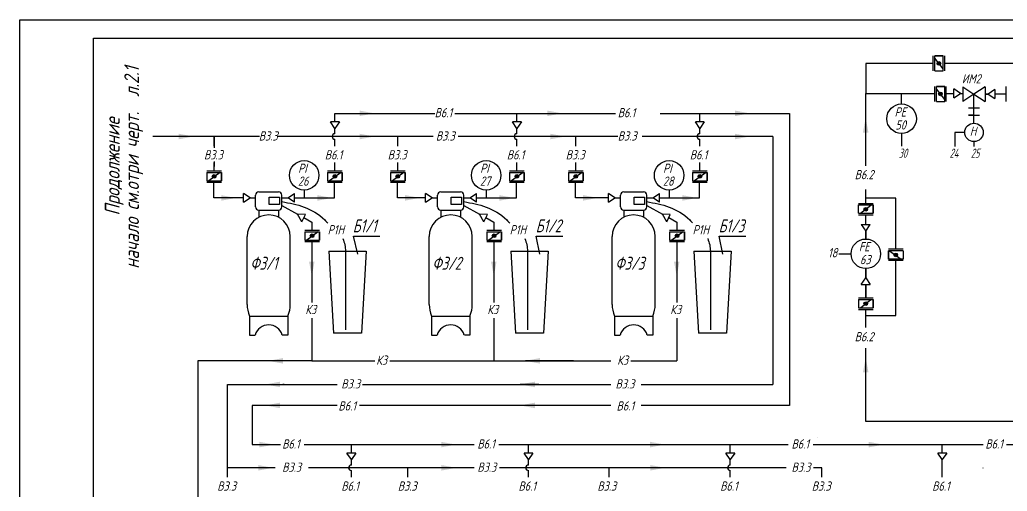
# Model space of a CAD drawing. Header units: millimetres. Extents: x 10 to 738, y -2285 to -236.
# Drawn here: x 9.9 to 277.6, y -364.1 to -236.4 of the extents above; entities that cross this region are included whole.
import ezdxf

# ---------------------------------------------------------------- set-up
doc = ezdxf.new("R2010")
doc.units = ezdxf.units.MM
for name, color, linetype, lineweight in [('MAIN', 7, 'Continuous', 50), ('Тонкая', 7, 'Continuous', 30), ('тонкие', 7, 'Continuous', 20)]:
    doc.layers.add(name, color=color, linetype=linetype, lineweight=lineweight)
doc.styles.get("Standard").update_dxf_attribs({"font": 'GOST_A.TTF', "oblique": 15})

msp = doc.modelspace()

# ---------------------------------------------------------------- hatches: boundary and pattern name
at = {"lineweight": -3}
h = msp.add_hatch(color=7, dxfattribs=at)
edge = h.paths.add_edge_path()
edge.add_arc((259.06, -248.19), 0.5, 0, 360)
h = msp.add_hatch(color=7, dxfattribs=at)
edge = h.paths.add_edge_path()
edge.add_arc((259.47, -256.48), 0.5, 0, 360)
h = msp.add_hatch(color=7, dxfattribs=at)
edge = h.paths.add_edge_path()
edge.add_arc((62.59, -278.83), 0.5, 0, 360)
h = msp.add_hatch(color=7, dxfattribs=at)
edge = h.paths.add_edge_path()
edge.add_arc((95.34, -278.83), 0.5, 0, 360)
h = msp.add_hatch(color=7, dxfattribs=at)
edge = h.paths.add_edge_path()
edge.add_arc((112.38, -278.83), 0.5, 0, 360)
h = msp.add_hatch(color=7, dxfattribs=at)
edge = h.paths.add_edge_path()
edge.add_arc((144.67, -278.83), 0.5, 0, 360)
h = msp.add_hatch(color=7, dxfattribs=at)
edge = h.paths.add_edge_path()
edge.add_arc((160.63, -278.83), 0.5, 0, 360)
h = msp.add_hatch(color=7, dxfattribs=at)
edge = h.paths.add_edge_path()
edge.add_arc((194.26, -278.83), 0.5, 0, 360)
h = msp.add_hatch(color=7, dxfattribs=at)
edge = h.paths.add_edge_path()
edge.add_arc((239.21, -287.7), 0.5, 0, 360)
h = msp.add_hatch(color=7, dxfattribs=at)
edge = h.paths.add_edge_path()
edge.add_arc((89.16, -294.91), 0.5, 0, 360)
h = msp.add_hatch(color=7, dxfattribs=at)
edge = h.paths.add_edge_path()
edge.add_arc((138.49, -294.91), 0.5, 0, 360)
h = msp.add_hatch(color=7, dxfattribs=at)
edge = h.paths.add_edge_path()
edge.add_arc((188.07, -294.91), 0.5, 0, 360)
h = msp.add_hatch(color=7, dxfattribs=at)
edge = h.paths.add_edge_path()
edge.add_arc((247.36, -300.08), 0.5, 0, 360)
h = msp.add_hatch(color=7, dxfattribs=at)
edge = h.paths.add_edge_path()
edge.add_arc((239.21, -313.29), 0.5, 0, 360)
at = {"layer": 'тонкие', "linetype": 'Continuous', "lineweight": 30}
for points in [[(102.01, -260.98), (102.01, -262.48), (106.01, -261.73)], [(102.01, -260.98), (102.01, -262.48), (106.01, -261.73)], [(152.92, -260.98), (152.92, -262.48), (156.92, -261.73)], [(152.92, -260.98), (152.92, -262.48), (156.92, -261.73)], [(203.81, -260.98), (203.81, -262.48), (207.81, -261.73)], [(203.81, -260.98), (203.81, -262.48), (207.81, -261.73)], [(238.45, -266.92), (239.95, -266.92), (239.2, -262.92)], [(53.02, -267.26), (53.02, -268.76), (57.02, -268.01)], [(53.02, -267.26), (53.02, -268.76), (57.02, -268.01)], [(102.02, -267.26), (102.02, -268.76), (106.02, -268.01)], [(102.02, -267.26), (102.02, -268.76), (106.02, -268.01)], [(153.74, -267.26), (153.74, -268.76), (157.74, -268.01)], [(153.74, -267.26), (153.74, -268.76), (157.74, -268.01)], [(203.77, -267.26), (203.77, -268.76), (207.77, -268.01)], [(203.77, -267.26), (203.77, -268.76), (207.77, -268.01)], [(64.53, -283.9), (64.53, -285.4), (68.53, -284.65)], [(64.53, -283.9), (64.53, -285.4), (68.53, -284.65)], [(90.6, -283.9), (90.6, -285.4), (94.6, -284.65)], [(90.6, -283.9), (90.6, -285.4), (94.6, -284.65)], [(114.37, -283.88), (114.37, -285.38), (118.37, -284.63)], [(114.37, -283.88), (114.37, -285.38), (118.37, -284.63)], [(139.93, -283.9), (139.93, -285.4), (143.93, -284.65)], [(139.93, -283.9), (139.93, -285.4), (143.93, -284.65)], [(162.62, -283.88), (162.62, -285.38), (166.62, -284.63)], [(162.62, -283.88), (162.62, -285.38), (166.62, -284.63)], [(189.51, -283.9), (189.51, -285.4), (193.51, -284.65)], [(189.51, -283.9), (189.51, -285.4), (193.51, -284.65)], [(88.33, -301.89), (89.83, -301.89), (89.08, -305.89)], [(137.66, -301.89), (139.16, -301.89), (138.41, -305.89)], [(187.24, -301.89), (188.74, -301.89), (187.99, -305.89)], [(81.25, -328.03), (81.25, -329.53), (77.25, -328.78)], [(81.25, -328.03), (81.25, -329.53), (77.25, -328.78)], [(150.9, -328.03), (150.9, -329.53), (146.9, -328.78)], [(150.9, -328.03), (150.9, -329.53), (146.9, -328.78)], [(238.46, -331.93), (239.96, -331.93), (239.21, -327.93)], [(80.5, -334.42), (80.5, -335.92), (76.5, -335.17)], [(80.5, -334.42), (80.5, -335.92), (76.5, -335.17)], [(149.53, -334.42), (149.53, -335.92), (145.53, -335.17)], [(149.53, -334.42), (149.53, -335.92), (145.53, -335.17)], [(80.5, -340.11), (80.5, -341.61), (76.5, -340.86)], [(80.5, -340.11), (80.5, -341.61), (76.5, -340.86)], [(149.53, -340.11), (149.53, -341.61), (145.53, -340.86)], [(149.53, -340.11), (149.53, -341.61), (145.53, -340.86)], [(74.89, -350.72), (74.89, -352.22), (78.89, -351.47)], [(74.89, -350.72), (74.89, -352.22), (78.89, -351.47)], [(124.14, -350.72), (124.14, -352.22), (128.14, -351.47)], [(124.14, -350.72), (124.14, -352.22), (128.14, -351.47)], [(180.78, -350.72), (180.78, -352.22), (184.78, -351.47)], [(180.78, -350.72), (180.78, -352.22), (184.78, -351.47)], [(240.05, -350.73), (240.05, -352.23), (244.05, -351.48)], [(74.54, -357.01), (74.54, -358.51), (78.54, -357.76)], [(74.54, -357.01), (74.54, -358.51), (78.54, -357.76)], [(124.22, -357.01), (124.22, -358.51), (128.22, -357.76)], [(124.22, -357.01), (124.22, -358.51), (128.22, -357.76)], [(180.82, -357.01), (180.82, -358.51), (184.82, -357.76)], [(180.82, -357.01), (180.82, -358.51), (184.82, -357.76)]]:
    msp.add_hatch(color=7, dxfattribs=at).paths.add_polyline_path(points)

# ---------------------------------------------------------------- linework, layer by layer
at = {"color": 7}
for p, q in [((9.92, -549.61), (9.92, -236.38)), ((9.92, -236.38), (667.81, -236.38)), ((239.21, -248.21), (239.21, -256.33)), ((257.51, -248.21), (239.21, -248.21)), ((270.46, -248.21), (260.62, -248.21)), ((282.62, -248.21), (270.21, -248.21)), ((239.21, -256.33), (250.46, -256.33)), ((239.21, -275.94), (239.21, -256.33)), ((244.14, -256.33), (257.92, -256.33)), ((261.04, -256.33), (263.08, -256.33)), ((264.88, -256.33), (265.55, -256.33)), ((271.55, -256.5), (272.43, -256.5)), ((272.43, -256.5), (271.55, -256.5)), ((277.26, -256.5), (274.22, -256.5)), ((95.34, -263.29), (95.34, -261.74)), ((95.34, -261.74), (122.02, -261.74)), ((122.02, -261.74), (122.4, -261.74)), ((127.84, -261.74), (171.36, -261.74)), ((144.67, -263.29), (144.67, -261.74)), ((183.51, -261.74), (216.71, -261.74)), ((194.26, -263.29), (194.26, -261.74)), ((211, -261.74), (218.59, -261.74)), ((218.59, -261.74), (218.59, -340.87)), ((95.34, -264.01), (95.34, -263.29)), ((144.67, -264.01), (144.67, -263.29)), ((194.26, -264.01), (194.26, -263.29)), ((248.93, -263.19), (248.93, -263.19)), ((95.34, -267.26), (95.34, -265.81)), ((144.67, -267.26), (144.67, -265.81)), ((194.26, -267.26), (194.26, -265.81)), ((248.93, -267.19), (248.93, -270.6)), ((263.39, -266.9), (263.39, -270.71)), ((54.75, -268.01), (46, -268.01)), ((62.59, -268.01), (54.75, -268.01)), ((74.93, -268.01), (62.59, -268.01)), ((62.59, -270.59), (62.59, -268.01)), ((122, -268.01), (79.95, -268.01)), ((95.34, -270.59), (95.34, -268.76)), ((112.38, -270.59), (112.38, -268.01)), ((172.01, -268.01), (128.75, -268.01)), ((144.67, -270.59), (144.67, -268.76)), ((160.63, -270.59), (160.63, -268.01)), ((214.02, -268.01), (178.62, -268.01)), ((194.26, -270.59), (194.26, -268.76)), ((214.02, -268.01), (214.02, -335.18)), ((268.55, -269.4), (268.55, -270.71)), ((62.59, -277.27), (62.59, -275.04)), ((95.34, -277.27), (95.34, -275.04)), ((112.38, -277.27), (112.38, -275.04)), ((144.67, -277.27), (144.67, -275.04)), ((160.63, -277.27), (160.63, -275.04)), ((194.26, -277.27), (194.26, -275.04)), ((62.52, -284.62), (62.52, -280.39)), ((95.27, -284.62), (95.27, -280.39)), ((112.31, -284.62), (112.31, -280.39)), ((144.6, -284.62), (144.6, -280.39)), ((160.56, -284.62), (160.56, -280.39)), ((194.19, -284.62), (194.19, -280.39)), ((74.73, -283), (80.08, -283)), ((124.06, -283), (129.41, -283)), ((173.64, -283), (178.99, -283)), ((239.21, -286.14), (239.21, -282.32)), ((239.21, -286.14), (239.21, -282.36)), ((70.54, -284.62), (62.52, -284.62)), ((72.34, -284.62), (73.85, -284.62)), ((73.85, -287.08), (73.85, -283.88)), ((80.96, -287.08), (80.96, -283.88)), ((80.96, -284.62), (82.55, -284.62)), ((84.35, -284.62), (95.27, -284.62)), ((119.87, -284.62), (112.31, -284.62)), ((121.67, -284.62), (123.18, -284.62)), ((123.18, -287.08), (123.18, -283.88)), ((130.29, -287.08), (130.29, -283.88)), ((130.29, -284.62), (131.89, -284.62)), ((133.69, -284.62), (144.6, -284.62)), ((169.45, -284.62), (160.56, -284.62)), ((171.25, -284.62), (172.76, -284.62)), ((172.76, -287.08), (172.76, -283.88)), ((179.87, -287.08), (179.87, -283.88)), ((179.87, -284.62), (181.47, -284.62)), ((183.27, -284.62), (194.19, -284.62)), ((74.73, -287.95), (80.08, -287.95)), ((74.73, -287.95), (74.73, -289.89)), ((80.08, -287.95), (80.08, -289.9)), ((80.96, -286.68), (85.17, -289.02)), ((124.06, -287.95), (129.41, -287.95)), ((124.06, -287.95), (124.06, -289.89)), ((129.41, -287.95), (129.41, -289.9)), ((130.29, -286.68), (134.51, -289.02)), ((173.64, -287.95), (178.99, -287.95)), ((173.64, -287.95), (173.64, -289.89)), ((178.99, -287.95), (178.99, -289.9)), ((179.87, -286.68), (184.09, -289.02)), ((86.92, -289.99), (89.09, -291.2)), ((89.09, -291.2), (89.09, -293.36)), ((136.25, -289.99), (138.42, -291.2)), ((138.42, -291.2), (138.42, -293.36)), ((185.84, -289.99), (188, -291.2)), ((188, -291.2), (188, -293.36)), ((239.21, -291.81), (239.21, -289.25)), ((239.21, -293.61), (239.21, -295.78)), ((239.21, -295.78), (239.21, -293.61)), ((89.09, -296.47), (89.09, -312.94)), ((101.58, -299.92), (100.34, -295.03)), ((100.34, -295.03), (103.13, -295.03)), ((103.13, -295.03), (107.52, -295.03)), ((138.42, -296.47), (138.42, -312.94)), ((150.92, -299.92), (149.92, -295.03)), ((149.92, -295.03), (152.71, -295.03)), ((152.71, -295.03), (157.1, -295.03)), ((188, -296.47), (188, -312.94)), ((200.5, -299.92), (199.51, -295.03)), ((199.51, -295.03), (202.29, -295.03)), ((202.29, -295.03), (206.69, -295.03)), ((93.69, -299.1), (103.78, -299.1)), ((93.69, -299.1), (94.94, -321.25)), ((98.19, -299.1), (98.19, -320.35)), ((103.78, -299.1), (102.53, -321.25)), ((143.02, -299.1), (153.11, -299.1)), ((143.02, -299.1), (144.27, -321.25)), ((147.52, -299.1), (147.52, -320.35)), ((153.11, -299.1), (151.86, -321.25)), ((192.6, -299.1), (202.7, -299.1)), ((192.6, -299.1), (193.85, -321.25)), ((197.1, -299.1), (197.1, -320.35)), ((202.7, -299.1), (201.45, -321.25)), ((89.09, -305.08), (89.09, -305.25)), ((138.42, -305.08), (138.42, -305.25)), ((188, -305.08), (188, -305.25)), ((239.21, -303.78), (239.21, -306.26)), ((239.21, -306.26), (239.21, -303.78)), ((239.21, -311.74), (239.21, -308.06)), ((239.21, -319.73), (239.21, -314.86)), ((89.09, -317.22), (89.09, -328.78)), ((138.42, -317.22), (138.42, -328.78)), ((188, -317.22), (188, -328.78)), ((102.53, -321.25), (94.94, -321.25)), ((151.86, -321.25), (144.27, -321.25)), ((201.45, -321.25), (193.85, -321.25)), ((239.21, -345.2), (239.21, -325.31)), ((89.09, -328.78), (58.22, -328.78)), ((58.22, -328.78), (58.22, -416.37)), ((82.36, -328.78), (77.31, -328.78)), ((89.09, -328.78), (101.13, -328.78)), ((101.13, -328.78), (106.18, -328.78)), ((110.2, -328.78), (170.15, -328.78)), ((138.42, -328.78), (144.97, -328.78)), ((160, -328.78), (146.96, -328.78)), ((148.72, -328.78), (150.01, -328.78)), ((175.53, -328.78), (188, -328.78)), ((66.19, -357.76), (66.19, -335.18)), ((66.19, -335.18), (95.93, -335.18)), ((81.61, -335.18), (81.23, -335.18)), ((102.85, -335.18), (170.15, -335.18)), ((150.63, -335.18), (145.58, -335.18)), ((178.36, -335.18), (214.02, -335.18)), ((72.89, -340.87), (72.89, -351.48)), ((95.93, -340.87), (72.89, -340.87)), ((81.61, -340.87), (81.23, -340.87)), ((170.15, -340.87), (101.99, -340.87)), ((150.63, -340.87), (145.58, -340.87)), ((218.59, -340.87), (178.36, -340.87)), ((315.28, -345.2), (239.21, -345.2)), ((226.18, -349.62), (226.18, -349.62)), ((72.89, -351.48), (80.58, -351.48)), ((87.02, -351.48), (133.08, -351.48)), ((99.81, -353.03), (99.81, -351.48)), ((99.81, -353.75), (99.81, -353.03)), ((127.44, -351.48), (133.12, -351.48)), ((139.8, -351.48), (218.2, -351.48)), ((147.82, -353.03), (147.82, -351.48)), ((147.82, -353.75), (147.82, -353.03)), ((202.51, -353.03), (202.51, -351.48)), ((202.51, -353.75), (202.51, -353.03)), ((224.99, -351.48), (270.97, -351.48)), ((259.96, -353.03), (259.96, -351.48)), ((259.96, -353.75), (259.96, -353.03)), ((270.97, -351.48), (271.07, -351.48)), ((277.36, -351.48), (287.01, -351.48)), ((99.81, -357), (99.81, -355.55)), ((147.82, -357), (147.82, -355.55)), ((202.51, -357), (202.51, -355.55)), ((259.96, -359.75), (259.96, -355.55)), ((79.11, -357.76), (66.19, -357.76)), ((66.19, -360.34), (66.19, -357.76)), ((133.12, -357.76), (88.14, -357.76)), ((99.81, -360.34), (99.81, -358.5)), ((115.12, -360.34), (115.12, -357.76)), ((217.64, -357.76), (139.97, -357.76)), ((147.82, -360.34), (147.82, -358.5)), ((169.7, -360.34), (169.7, -357.76)), ((202.51, -360.34), (202.51, -358.5)), ((227.32, -357.76), (225.02, -357.76)), ((227.32, -360.34), (227.32, -357.76)), ((259.96, -360.34), (259.96, -358.5)), ((270.97, -357.76), (271.07, -357.76))]:
    msp.add_line(p, q, dxfattribs=at)
at = {"color": 7, "lineweight": 30}
for p, q in [((29.92, -544.61), (29.92, -241.38)), ((29.92, -241.38), (662.58, -241.38)), ((71.56, -313.49), (71.56, -295.06)), ((83.23, -313.49), (83.23, -295.06)), ((120.9, -313.49), (120.9, -295.06)), ((132.57, -313.49), (132.57, -295.06)), ((170.48, -313.49), (170.48, -295.06)), ((182.15, -313.49), (182.15, -295.06)), ((72.18, -316.64), (82.61, -316.64)), ((72.18, -316.64), (72.18, -321.79)), ((82.61, -316.64), (82.61, -321.79)), ((121.52, -316.64), (131.95, -316.64)), ((121.52, -316.64), (121.52, -321.79)), ((131.95, -316.64), (131.95, -321.79)), ((171.1, -316.64), (181.53, -316.64)), ((171.1, -316.64), (171.1, -321.79)), ((181.53, -316.64), (181.53, -321.79)), ((72.18, -321.79), (73.72, -321.79)), ((82.61, -321.79), (81.08, -321.79)), ((121.52, -321.79), (123.05, -321.79)), ((131.95, -321.79), (130.42, -321.79)), ((171.1, -321.79), (172.63, -321.79)), ((181.53, -321.79), (180, -321.79))]:
    msp.add_line(p, q, dxfattribs=at)
at = {"color": 7, "lineweight": -3}
for p, q in [((257.51, -250.19), (257.51, -246.19)), ((257.95, -250.19), (257.95, -246.19)), ((257.95, -246.19), (260.21, -246.19)), ((260.21, -246.19), (257.95, -246.19)), ((257.95, -246.19), (259.25, -246.19)), ((260.21, -250.19), (260.21, -246.19)), ((260.62, -250.19), (260.62, -246.19)), ((260.21, -249.65), (257.95, -246.8)), ((257.95, -250.19), (260.21, -250.19)), ((248.92, -258.42), (248.92, -256.5)), ((257.92, -258.48), (257.92, -254.48)), ((258.37, -258.48), (258.37, -254.48)), ((258.37, -254.48), (260.62, -254.48)), ((260.62, -254.48), (258.37, -254.48)), ((258.37, -254.48), (259.66, -254.48)), ((260.62, -257.94), (258.37, -255.09)), ((260.62, -258.48), (260.62, -254.48)), ((261.04, -258.48), (261.04, -254.48)), ((263.08, -257.53), (263.08, -255.13)), ((264.88, -256.33), (263.08, -255.13)), ((263.08, -257.53), (264.88, -256.33)), ((265.55, -254.56), (265.55, -258.56)), ((265.55, -254.56), (268.55, -256.56)), ((265.55, -254.56), (265.55, -258.56)), ((265.55, -254.56), (268.55, -256.56)), ((268.55, -256.56), (265.55, -258.56)), ((268.55, -256.56), (265.55, -258.56)), ((271.55, -254.56), (268.55, -256.56)), ((271.55, -254.56), (268.55, -256.56)), ((268.55, -256.56), (271.55, -258.56)), ((268.55, -256.56), (271.55, -258.56)), ((271.55, -254.56), (271.55, -258.56)), ((271.55, -254.56), (271.55, -258.56)), ((274.22, -255.3), (272.42, -256.5)), ((272.42, -256.5), (274.22, -257.7)), ((274.22, -255.3), (274.22, -257.7)), ((277.26, -258.48), (277.26, -254.48)), ((258.37, -258.48), (260.62, -258.48)), ((96.54, -264.01), (94.14, -264.01)), ((95.34, -265.81), (94.14, -264.01)), ((96.54, -264.01), (95.34, -265.81)), ((145.87, -264.01), (143.47, -264.01)), ((144.67, -265.81), (143.47, -264.01)), ((145.87, -264.01), (144.67, -265.81)), ((195.46, -264.01), (193.06, -264.01)), ((194.26, -265.81), (193.06, -264.01)), ((195.46, -264.01), (194.26, -265.81)), ((266.05, -266.9), (263.39, -266.9)), ((62.59, -268.01), (62.59, -271.07)), ((62.59, -274.82), (62.59, -276.17)), ((60.59, -277.27), (64.59, -277.27)), ((60.59, -277.72), (64.59, -277.72)), ((60.59, -277.72), (60.59, -279.97)), ((64.28, -277.72), (61.14, -279.97)), ((64.59, -277.72), (64.59, -279.97)), ((64.59, -279.97), (64.59, -277.72)), ((64.59, -277.72), (64.59, -278.76)), ((93.34, -277.27), (97.34, -277.27)), ((93.34, -277.72), (97.34, -277.72)), ((93.34, -277.72), (93.34, -279.97)), ((97.03, -277.72), (93.89, -279.97)), ((97.34, -277.72), (97.34, -279.97)), ((97.34, -279.97), (97.34, -277.72)), ((97.34, -277.72), (97.34, -278.76)), ((110.38, -277.27), (114.38, -277.27)), ((110.38, -277.72), (114.38, -277.72)), ((110.38, -277.72), (110.38, -279.97)), ((114.06, -277.72), (110.92, -279.97)), ((114.38, -277.72), (114.38, -279.97)), ((114.38, -279.97), (114.38, -277.72)), ((114.38, -277.72), (114.38, -278.76)), ((142.67, -277.27), (146.67, -277.27)), ((142.67, -277.72), (146.67, -277.72)), ((142.67, -277.72), (142.67, -279.97)), ((146.36, -277.72), (143.22, -279.97)), ((146.67, -277.72), (146.67, -279.97)), ((146.67, -279.97), (146.67, -277.72)), ((146.67, -277.72), (146.67, -278.76)), ((158.63, -277.27), (162.63, -277.27)), ((158.63, -277.72), (162.63, -277.72)), ((158.63, -277.72), (158.63, -279.97)), ((162.31, -277.72), (159.18, -279.97)), ((162.63, -277.72), (162.63, -279.97)), ((162.63, -279.97), (162.63, -277.72)), ((162.63, -277.72), (162.63, -278.76)), ((192.26, -277.27), (196.26, -277.27)), ((192.26, -277.72), (196.26, -277.72)), ((192.26, -277.72), (192.26, -279.97)), ((195.94, -277.72), (192.8, -279.97)), ((196.26, -277.72), (196.26, -279.97)), ((196.26, -279.97), (196.26, -277.72)), ((196.26, -277.72), (196.26, -278.76)), ((60.59, -279.97), (64.59, -279.97)), ((60.59, -280.39), (64.59, -280.39)), ((93.34, -279.97), (97.34, -279.97)), ((93.34, -280.39), (97.34, -280.39)), ((110.38, -279.97), (114.38, -279.97)), ((110.38, -280.39), (114.38, -280.39)), ((142.67, -279.97), (146.67, -279.97)), ((142.67, -280.39), (146.67, -280.39)), ((158.63, -279.97), (162.63, -279.97)), ((158.63, -280.39), (162.63, -280.39)), ((192.26, -279.97), (196.26, -279.97)), ((192.26, -280.39), (196.26, -280.39)), ((70.54, -285.82), (70.54, -283.42)), ((72.34, -284.62), (70.54, -283.42)), ((82.55, -284.62), (84.35, -283.42)), ((84.35, -285.82), (84.35, -283.42)), ((87, -283.29), (87, -284.62)), ((119.87, -285.82), (119.87, -283.42)), ((121.67, -284.62), (119.87, -283.42)), ((131.89, -284.62), (133.69, -283.42)), ((133.69, -285.82), (133.69, -283.42)), ((136.34, -283.29), (136.34, -284.62)), ((169.45, -285.82), (169.45, -283.42)), ((171.25, -284.62), (169.45, -283.42)), ((181.47, -284.62), (183.27, -283.42)), ((183.27, -285.82), (183.27, -283.42)), ((185.92, -283.29), (185.92, -284.62)), ((70.54, -285.82), (72.34, -284.62)), ((84.35, -285.82), (82.55, -284.62)), ((119.87, -285.82), (121.67, -284.62)), ((133.69, -285.82), (131.89, -284.62)), ((169.45, -285.82), (171.25, -284.62)), ((183.27, -285.82), (181.47, -284.62)), ((237.21, -286.14), (241.21, -286.14)), ((247.37, -284.7), (239.21, -284.7)), ((247.37, -298.53), (247.37, -284.7)), ((86.37, -291.1), (85.17, -289.02)), ((87.33, -289.16), (85.17, -289.02)), ((135.71, -291.1), (134.51, -289.02)), ((136.67, -289.16), (134.51, -289.02)), ((185.29, -291.1), (184.09, -289.02)), ((186.25, -289.16), (184.09, -289.02)), ((237.21, -286.55), (241.21, -286.55)), ((237.21, -288.81), (237.21, -286.55)), ((237.21, -288.81), (241.21, -288.81)), ((237.8, -288.81), (240.6, -286.59)), ((241.21, -288.81), (241.21, -286.55)), ((241.21, -286.55), (241.21, -288.81)), ((241.21, -288.81), (241.21, -287.76)), ((86.37, -291.1), (87.33, -289.16)), ((135.71, -291.1), (136.67, -289.16)), ((185.29, -291.1), (186.25, -289.16)), ((237.21, -289.25), (241.21, -289.25)), ((87.16, -293.36), (91.16, -293.36)), ((87.16, -293.8), (91.16, -293.8)), ((87.16, -293.8), (87.16, -296.06)), ((90.84, -293.8), (87.7, -296.06)), ((91.16, -293.8), (91.16, -296.06)), ((91.16, -296.06), (91.16, -293.8)), ((91.16, -293.8), (91.16, -294.84)), ((136.49, -293.36), (140.49, -293.36)), ((136.49, -293.8), (140.49, -293.8)), ((136.49, -293.8), (136.49, -296.06)), ((140.18, -293.8), (137.04, -296.06)), ((140.49, -293.8), (140.49, -296.06)), ((140.49, -296.06), (140.49, -293.8)), ((140.49, -293.8), (140.49, -294.84)), ((186.07, -293.36), (190.07, -293.36)), ((186.07, -293.8), (190.07, -293.8)), ((186.07, -293.8), (186.07, -296.06)), ((189.76, -293.8), (186.62, -296.06)), ((190.07, -293.8), (190.07, -296.06)), ((190.07, -296.06), (190.07, -293.8)), ((190.07, -293.8), (190.07, -294.84)), ((238.01, -291.81), (240.41, -291.81)), ((238.01, -291.81), (239.21, -293.61)), ((239.21, -293.61), (240.41, -291.81)), ((87.16, -296.06), (91.16, -296.06)), ((87.16, -296.47), (91.16, -296.47)), ((136.49, -296.06), (140.49, -296.06)), ((136.49, -296.47), (140.49, -296.47)), ((186.07, -296.06), (190.07, -296.06)), ((186.07, -296.47), (190.07, -296.47)), ((249.36, -298.53), (245.36, -298.53)), ((249.36, -298.97), (245.36, -298.97)), ((245.36, -298.97), (245.36, -301.23)), ((245.36, -301.23), (245.36, -298.97)), ((245.36, -298.97), (245.36, -300.02)), ((245.68, -298.97), (248.82, -301.23)), ((249.36, -298.97), (249.36, -301.23)), ((231.93, -299.78), (235.28, -299.78)), ((249.36, -301.23), (245.36, -301.23)), ((249.36, -301.64), (245.36, -301.64)), ((247.37, -316.48), (247.37, -301.64)), ((238.01, -308.06), (239.21, -306.26)), ((239.21, -306.26), (240.41, -308.06)), ((238.01, -308.06), (240.41, -308.06)), ((237.21, -311.74), (241.21, -311.74)), ((237.21, -312.19), (241.21, -312.19)), ((237.21, -312.19), (237.21, -314.44)), ((237.76, -314.44), (240.6, -312.19)), ((241.21, -312.19), (241.21, -314.44)), ((241.21, -314.44), (241.21, -312.19)), ((241.21, -312.19), (241.21, -313.48)), ((237.21, -314.44), (241.21, -314.44)), ((237.21, -314.86), (241.21, -314.86)), ((239.21, -316.48), (247.37, -316.48)), ((101.01, -353.75), (98.61, -353.75)), ((99.81, -355.55), (98.61, -353.75)), ((101.01, -353.75), (99.81, -355.55)), ((149.02, -353.75), (146.62, -353.75)), ((147.82, -355.55), (146.62, -353.75)), ((149.02, -353.75), (147.82, -355.55)), ((203.71, -353.75), (201.31, -353.75)), ((202.51, -355.55), (201.31, -353.75)), ((203.71, -353.75), (202.51, -355.55)), ((261.16, -353.75), (258.76, -353.75)), ((259.96, -355.55), (258.76, -353.75)), ((261.16, -353.75), (259.96, -355.55))]:
    msp.add_line(p, q, dxfattribs=at)
at = {"color": 7}
for points in [[(77.54, -284.48), (80.34, -284.48), (80.34, -286.44), (77.54, -286.44)], [(126.87, -284.48), (129.67, -284.48), (129.67, -286.44), (126.87, -286.44)], [(176.45, -284.48), (179.26, -284.48), (179.26, -286.44), (176.45, -286.44)]]:
    msp.add_lwpolyline(points, close=True, dxfattribs=at)
at = {"color": 7, "lineweight": -3}
for centre in [(259.06, -248.19), (259.47, -256.48), (62.59, -278.83), (95.34, -278.83), (112.38, -278.83), (144.67, -278.83), (160.63, -278.83), (194.26, -278.83), (239.21, -287.7), (89.16, -294.91), (138.49, -294.91), (188.07, -294.91), (247.36, -300.08), (239.21, -313.29)]:
    msp.add_circle(centre, 0.5, dxfattribs=at)
at = {"color": 7}
for centre, radius, start, end in [((95.34, -268.01), 0.75, 90, 270), ((144.67, -268.01), 0.75, 90, 270), ((194.26, -268.01), 0.75, 90, 270), ((74.73, -283.88), 0.879, 90, 180), ((80.08, -283.88), 0.879, 0, 90), ((124.06, -283.88), 0.879, 90, 180), ((129.41, -283.88), 0.879, 0, 90), ((173.64, -283.88), 0.879, 90, 180), ((178.99, -283.88), 0.879, 0, 90), ((74.73, -287.08), 0.879, 180, 270), ((80.08, -287.08), 0.879, 270, 0), ((124.06, -287.08), 0.879, 180, 270), ((129.41, -287.08), 0.879, 270, 0), ((173.64, -287.08), 0.879, 180, 270), ((178.99, -287.08), 0.879, 270, 0), ((99.81, -357.75), 0.75, 90, 270), ((147.82, -357.75), 0.75, 90, 270), ((202.51, -357.75), 0.75, 90, 270)]:
    msp.add_arc(centre, radius, start, end, dxfattribs=at)
at = {"color": 7, "lineweight": 30}
for centre, radius, start, end in [((77.4, -295.08), 5.83, 0, 180), ((126.73, -295.08), 5.83, 0, 180), ((176.31, -295.08), 5.83, 0, 180), ((79.56, -313.55), 8, 179.5862, 202.7006), ((75.23, -313.55), 8, 337.2994, 0.4138), ((128.9, -313.55), 8, 179.5862, 202.7006), ((124.57, -313.55), 8, 337.2994, 0.4138), ((178.48, -313.55), 8, 179.5862, 202.7006), ((174.15, -313.55), 8, 337.2994, 0.4138), ((77.4, -322.9), 3.85, 16.7787, 163.2213), ((126.73, -322.9), 3.85, 16.7787, 163.2213), ((176.31, -322.9), 3.85, 16.7787, 163.2213)]:
    msp.add_arc(centre, radius, start, end, dxfattribs=at)
at = {"color": 7}
for points in [[(80.96, -285.64), (85.06, -286.41), (89.48, -287.25), (93.12, -291.15), (93.38, -291.36)], [(130.29, -285.64), (134.4, -286.41), (138.81, -287.25), (142.46, -291.15), (142.71, -291.36)], [(179.88, -285.64), (183.98, -286.41), (188.4, -287.25), (192.04, -291.15), (192.29, -291.36)]]:
    msp.add_open_spline(points, degree=3, knots=[0, 0, 0, 0, 12.324374, 13.263659, 13.263659, 13.263659, 13.263659], dxfattribs=at)
for points in [[(97.47, -295.66), (97.93, -296.77), (98.19, -297.93), (98.19, -299.1)], [(146.8, -295.66), (147.26, -296.77), (147.52, -297.93), (147.52, -299.1)], [(196.39, -295.66), (196.84, -296.77), (197.1, -297.93), (197.1, -299.1)]]:
    msp.add_open_spline(points, degree=3, dxfattribs=at)
at = {"layer": 'MAIN', "color": 7, "linetype": 'Continuous', "lineweight": -3}
for p, q in [((239.21, -291.81), (239.21, -289.25)), ((239.21, -295.78), (239.21, -293.61)), ((239.21, -303.78), (239.21, -306.26)), ((239.21, -308.06), (239.21, -311.74))]:
    msp.add_line(p, q, dxfattribs=at)
at = {"layer": 'тонкие', "color": 7, "linetype": 'Continuous', "lineweight": -3}
for p, q in [((268.55, -264.4), (268.55, -256.56)), ((248.92, -259.19), (248.92, -258.42)), ((267.05, -260.22), (270.05, -260.22)), ((267.05, -262.22), (270.05, -262.22)), ((268.55, -262.22), (267.05, -262.22)), ((87, -282.52), (87, -283.29)), ((136.34, -282.52), (136.34, -283.29)), ((185.92, -282.52), (185.92, -283.29))]:
    msp.add_line(p, q, dxfattribs=at)
for centre, radius in [((248.93, -263.19), 4), ((268.55, -266.9), 2.5), ((87.01, -278.52), 4), ((136.34, -278.52), 4), ((185.92, -278.52), 4), ((239.24, -299.78), 4)]:
    msp.add_circle(centre, radius, dxfattribs=at)

# ---------------------------------------------------------------- texts
at = {"layer": 'MAIN', "color": 7, "linetype": 'Continuous', "lineweight": -3, "oblique": 15}
for s, p in [('В6.1', (122.37, -262.8)), ('В6.1', (172, -262.8)), ('В3.3', (74.71, -269.1)), ('В3.3', (122.71, -269.1)), ('В3.3', (172, -269.1)), ('В3.3', (59.86, -274.21)), ('В6.1', (92.61, -274.21)), ('В3.3', (109.65, -274.21)), ('В6.1', (141.94, -274.21)), ('В3.3', (157.9, -274.21)), ('В6.1', (191.53, -274.21)), ('В6.2', (236.22, -279.58)), ('Р1Н', (93.37, -294.51)), ('Р1Н', (142.7, -294.51)), ('Р1Н', (192.28, -294.51)), ('К3', (87.31, -316.13)), ('К3', (136.64, -316.13)), ('К3', (186.22, -316.13)), ('В6.2', (236.22, -323.5)), ('К3', (106.53, -329.84)), ('К3', (171.85, -329.84)), ('В3.3', (97.06, -336.27)), ('В3.3', (171.39, -336.27)), ('B6.1', (96.28, -342.24)), ('B6.1', (171.67, -342.24)), ('В6.1', (81.05, -352.54)), ('В6.1', (133.95, -352.54)), ('В6.1', (219.1, -352.54)), ('В6.1', (271.64, -352.54)), ('В3.3', (81.05, -358.84)), ('В3.3', (133.95, -358.84)), ('В3.3', (219.1, -358.84)), ('В3.3', (63.45, -363.96)), ('В6.1', (97.08, -363.96)), ('В3.3', (112.39, -363.96)), ('В6.1', (145.09, -363.96)), ('В3.3', (166.48, -363.96)), ('В6.1', (199.77, -363.96)), ('В3.3', (224.59, -363.96)), ('В6.1', (257.23, -363.96))]:
    msp.add_text(s, height=2.5, dxfattribs=at).set_placement(p)
at = {"layer": 'Тонкая', "color": 7, "oblique": 15}
for s, p in [('начало см.отри черт.  л.2.1', (42.25, -303.83)), ('Продолжение ', (37, -289.42))]:
    msp.add_text(s, height=4, rotation=90, dxfattribs=at).set_placement(p)
at = {"layer": 'тонкие', "color": 7, "linetype": 'Continuous', "oblique": 15}
msp.add_text('ИМ2', height=2.5, dxfattribs=at).set_placement((265.26, -253.62))
at = {"layer": 'тонкие', "color": 7, "linetype": 'Continuous', "lineweight": -3, "oblique": 15}
for s, p in [('PE', (247.05, -262.6)), ('50', (247.26, -266.12)), ('Н', (267.41, -267.81)), ('PI', (85.38, -277.86)), ('PI', (134.71, -277.86)), ('PI', (184.29, -277.86)), ('26', (85.34, -281.34)), ('27', (134.67, -281.34)), ('28', (184.25, -281.34)), ('FE', (237.36, -299.12)), ('18', (228.99, -300.74)), ('63', (237.66, -302.6))]:
    msp.add_text(s, height=2.5, dxfattribs=at).set_placement(p)
at = {"layer": 'тонкие', "color": 7, "linetype": 'Continuous', "oblique": 15, "width": 0.8}
for s, p in [('30', (248.12, -273.78)), ('24', (261.92, -273.78)), ('25', (267.67, -273.78))]:
    msp.add_text(s, height=2.5, dxfattribs=at).set_placement(p)
at = {"layer": 'тонкие', "color": 7, "linetype": 'Continuous', "lineweight": -3, "oblique": 15, "width": 0.9}
for s, p in [('Б1/1', (100.17, -293.97)), ('Б1/2', (149.75, -293.97)), ('Б1/3', (199.33, -293.97)), ('Ф3/1', (72.39, -304.1)), ('Ф3/2', (121.73, -304.1)), ('Ф3/3', (171.31, -304.1))]:
    msp.add_text(s, height=3.5, dxfattribs=at).set_placement(p)

doc.saveas('drawing.dxf')
